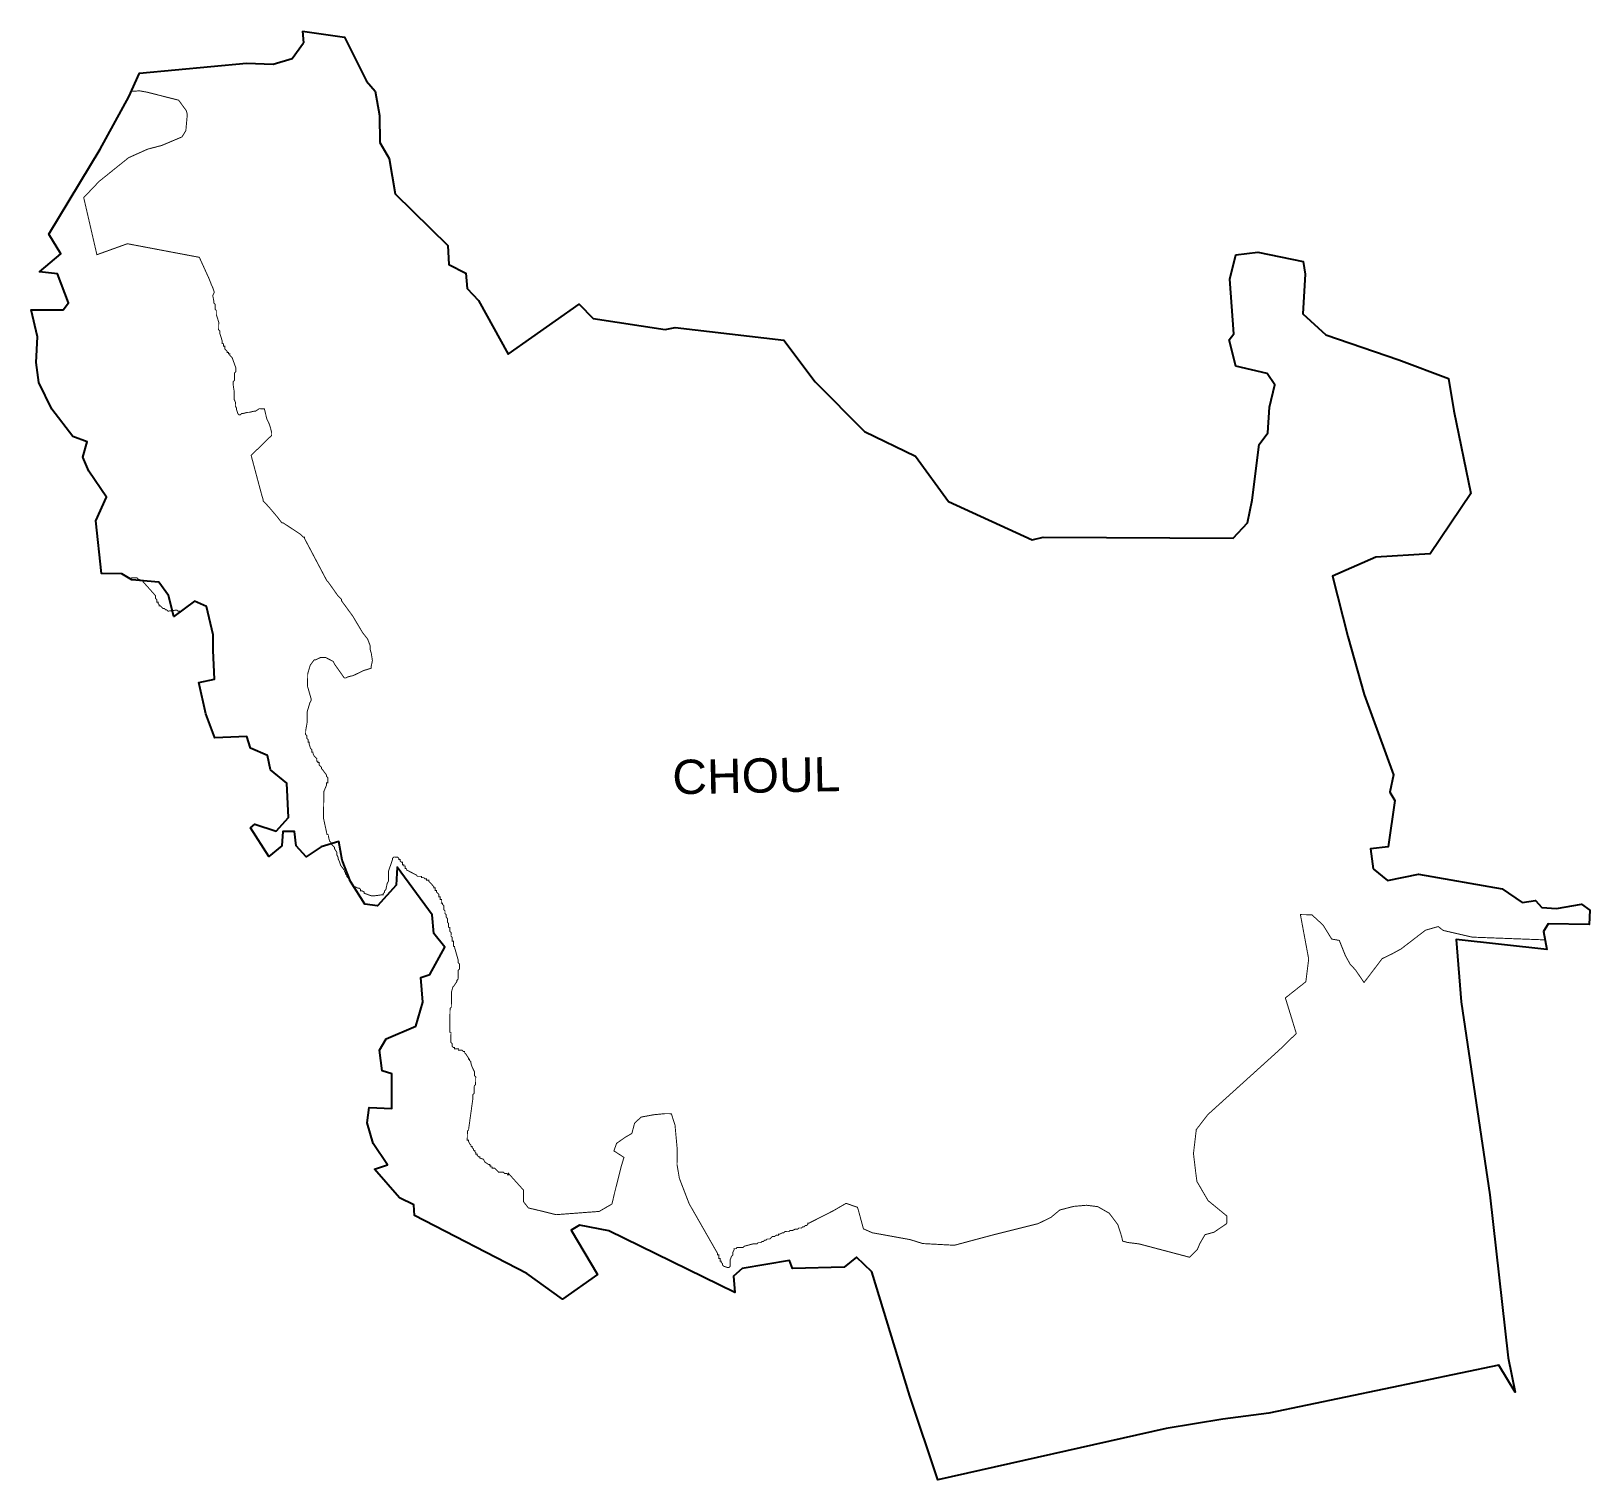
# Model space of a CAD drawing. Header units: metres. Extents: x 280246 to 285181, y 2051855 to 2056443.
import ezdxf

# ---------------------------------------------------------------- set-up
doc = ezdxf.new("R2010")
doc.units = ezdxf.units.M
for name, color, linetype in [('HAZARDS LINE', 1, 'Continuous'), ('village', 3, 'Continuous'), ('VILLAGE NAME', 250, 'Continuous')]:
    doc.layers.add(name, color=color, linetype=linetype)
doc.styles.get("Standard").update_dxf_attribs({"font": 'simplex.shx'})

msp = doc.modelspace()

# ---------------------------------------------------------------- linework, layer by layer
at = {"color": 3, "flags": 128}
msp.add_lwpolyline([(281105.4, 2056443.3), (281108.7, 2056406.5)], dxfattribs=at)
at = {"layer": 'HAZARDS LINE', "lineweight": 0}
msp.add_lwpolyline([(285039.3, 2053564.9, 3, 3, 0), (284808.4, 2053573.6, 3, 3, 0), (284716.6, 2053594.8, 3, 3, 0), (284700.7, 2053607.1, 3, 3, 0), (284660.5, 2053595.6, 3, 3, 0), (284583.6, 2053536.5, 3, 3, 0), (284555.3, 2053520.9, 3, 3, 0), (284523.1, 2053505.3, 3, 3, 0), (284466, 2053429.9, 3, 3, 0), (284438.5, 2053470.3, 3, 3, 0), (284422.7, 2053486.6, 3, 3, 0), (284407, 2053514.8, 3, 3, 0), (284387.6, 2053563.2, 3, 3, 0), (284363.6, 2053567.5, 3, 3, 0), (284336.2, 2053611.9, 3, 3, 0), (284300.6, 2053644.5, 3, 3, 0), (284264.5, 2053644.9, 3, 3, 0), (284290.7, 2053504.3, 3, 3, 0), (284281.7, 2053432.3, 3, 3, 0), (284216.9, 2053381.1, 3, 3, 0), (284251.5, 2053268.4, 3, 3, 0), (284235.2, 2053252.6, 3, 3, 0), (284198.7, 2053217.1, 3, 3, 0), (283971.6, 2053011.7, 3, 3, 0), (283934.9, 2052964.1, 3, 3, 0), (283925.9, 2052888.1, 3, 3, 0), (283933.1, 2052827.9, 3, 3, 0), (283936.8, 2052799.8, 3, 3, 0), (283972, 2052739.2, 3, 3, 0), (284031.5, 2052690.4, 3, 3, 0), (284031.1, 2052666.3, 3, 3, 0), (283990.7, 2052638.8, 3, 3, 0), (283962.6, 2052631.2, 3, 3, 0), (283946.2, 2052603.3, 3, 3, 0), (283937.9, 2052583.4, 3, 3, 0), (283913.5, 2052559.7, 3, 3, 0), (283753.8, 2052601.9, 3, 3, 0), (283717.8, 2052606.4, 3, 3, 0), (283701.9, 2052610.6, 3, 3, 0), (283698.1, 2052626.7, 3, 3, 0), (283686.5, 2052662.9, 3, 3, 0), (283659, 2052699.3, 3, 3, 0), (283623.2, 2052719.8, 3, 3, 0), (283587.2, 2052724.3, 3, 3, 0), (283547.1, 2052720.8, 3, 3, 0), (283502.9, 2052709.4, 3, 3, 0), (283474.5, 2052685.7, 3, 3, 0), (283434.2, 2052666.2, 3, 3, 0), (283297.5, 2052632, 3, 3, 0), (283168.8, 2052597.6, 3, 3, 0), (283068.8, 2052603, 3, 3, 0), (283028.9, 2052615.5, 3, 3, 0), (282909, 2052637.2, 3, 3, 0), (282881.1, 2052649.6, 3, 3, 0), (282873.4, 2052677.7, 3, 3, 0), (282865.8, 2052705.9, 3, 3, 0), (282862, 2052717.9, 3, 3, 0), (282826.1, 2052730.4, 3, 3, 0), (282785.7, 2052706.9, 3, 3, 0), (282709, 2052667.9, 3, 3, 0), (282705, 2052667.9, 3, 3, 0), (282705, 2052663.9, 3, 3, 0), (282700.9, 2052660, 3, 3, 0), (282696.9, 2052660, 3, 3, 0), (282692.9, 2052656.1, 3, 3, 0), (282688.9, 2052656.1, 3, 3, 0), (282684.8, 2052652.2, 3, 3, 0), (282676.8, 2052652.3, 3, 3, 0), (282672.7, 2052648.3, 3, 3, 0), (282664.7, 2052648.4, 3, 3, 0), (282656.7, 2052644.5, 3, 3, 0), (282648.6, 2052644.6, 3, 3, 0), (282644.6, 2052640.7, 3, 3, 0), (282632.6, 2052640.8, 3, 3, 0), (282628.5, 2052636.9, 3, 3, 0), (282624.5, 2052636.9, 3, 3, 0), (282616.4, 2052633, 3, 3, 0), (282612.4, 2052633.1, 3, 3, 0), (282612.4, 2052629.1, 3, 3, 0), (282604.4, 2052629.2, 3, 3, 0), (282600.3, 2052625.2, 3, 3, 0), (282592.3, 2052625.3, 3, 3, 0), (282588.2, 2052621.4, 3, 3, 0), (282584.2, 2052617.4, 3, 3, 0), (282576.2, 2052617.5, 3, 3, 0), (282572.1, 2052613.6, 3, 3, 0), (282568.1, 2052613.6, 3, 3, 0), (282564, 2052609.7, 3, 3, 0), (282560, 2052609.7, 3, 3, 0), (282556, 2052605.8, 3, 3, 0), (282548, 2052605.9, 3, 3, 0), (282543.9, 2052601.9, 3, 3, 0), (282531.9, 2052602.1, 3, 3, 0), (282503.7, 2052594.5, 3, 3, 0), (282499.7, 2052590.5, 3, 3, 0), (282479.7, 2052590.8, 3, 3, 0), (282479.6, 2052586.8, 3, 3, 0), (282471.6, 2052586.9, 3, 3, 0), (282471.5, 2052582.9, 3, 3, 0), (282467.4, 2052574.9, 3, 3, 0), (282467.3, 2052566.9, 3, 3, 0), (282463.3, 2052562.9, 3, 3, 0), (282459.1, 2052551, 3, 3, 0), (282458.8, 2052530.9, 3, 3, 0), (282454.8, 2052527, 3, 3, 0), (282450.8, 2052527, 3, 3, 0), (282438.8, 2052531.2, 3, 3, 0), (282434.8, 2052535.3, 3, 3, 0), (282434.9, 2052539.3, 3, 3, 0), (282430.9, 2052543.3, 3, 3, 0), (282431, 2052547.3, 3, 3, 0), (282427, 2052547.4, 3, 3, 0), (282427.1, 2052555.4, 3, 3, 0), (282423.1, 2052555.5, 3, 3, 0), (282423.3, 2052567.5, 3, 3, 0), (282419.3, 2052567.5, 3, 3, 0), (282419.3, 2052571.5, 3, 3, 0), (282329.3, 2052729, 3, 3, 0), (282298.3, 2052809.6, 3, 3, 0), (282290.8, 2052853.7, 3, 3, 0), (282291.5, 2052901.8, 3, 3, 0), (282284.5, 2052978, 3, 3, 0), (282272.9, 2053014.3, 3, 3, 0), (282252.9, 2053014.5, 3, 3, 0), (282216.8, 2053011, 3, 3, 0), (282176.7, 2053003.5, 3, 3, 0), (282156.4, 2052983.8, 3, 3, 0), (282147.9, 2052951.8, 3, 3, 0), (282127.7, 2052940.1, 3, 3, 0), (282099.4, 2052920.4, 3, 3, 0), (282091.1, 2052896.5, 3, 3, 0), (282122.9, 2052876, 3, 3, 0), (282114.5, 2052848.1, 3, 3, 0), (282093.3, 2052764.2, 3, 3, 0), (282084.9, 2052728.3, 3, 3, 0), (282044.5, 2052704.8, 3, 3, 0), (281908.1, 2052694.5, 3, 3, 0), (281856.2, 2052707.3, 3, 3, 0), (281820.3, 2052715.8, 3, 3, 0), (281804.5, 2052736, 3, 3, 0), (281805, 2052772.1, 3, 3, 0), (281757.6, 2052824.8, 3, 3, 0), (281757.6, 2052820.8, 3, 3, 0), (281753.6, 2052820.8, 3, 3, 0), (281753.6, 2052824.8, 3, 3, 0), (281745.6, 2052824.9, 3, 3, 0), (281741.6, 2052829, 3, 3, 0), (281725.6, 2052829.2, 3, 3, 0), (281717.7, 2052837.3, 3, 3, 0), (281713.8, 2052841.4, 3, 3, 0), (281705.7, 2052841.5, 3, 3, 0), (281705.8, 2052845.5, 3, 3, 0), (281701.8, 2052845.6, 3, 3, 0), (281701.8, 2052849.6, 3, 3, 0), (281697.8, 2052849.6, 3, 3, 0), (281697.9, 2052853.6, 3, 3, 0), (281693.9, 2052853.7, 3, 3, 0), (281682, 2052861.8, 3, 3, 0), (281678.1, 2052869.9, 3, 3, 0), (281666.1, 2052874.1, 3, 3, 0), (281666.2, 2052878.1, 3, 3, 0), (281662.2, 2052878.1, 3, 3, 0), (281658.2, 2052882.2, 3, 3, 0), (281658.3, 2052886.2, 3, 3, 0), (281654.3, 2052886.3, 3, 3, 0), (281654.3, 2052890.3, 3, 3, 0), (281650.4, 2052894.3, 3, 3, 0), (281650.4, 2052898.3, 3, 3, 0), (281646.4, 2052898.4, 3, 3, 0), (281646.5, 2052902.4, 3, 3, 0), (281642.5, 2052906.4, 3, 3, 0), (281642.6, 2052910.5, 3, 3, 0), (281638.6, 2052910.5, 3, 3, 0), (281638.6, 2052914.5, 3, 3, 0), (281634.7, 2052918.6, 3, 3, 0), (281630.8, 2052926.6, 3, 3, 0), (281630.8, 2052930.6, 3, 3, 0), (281626.8, 2052930.7, 3, 3, 0), (281627.2, 2052958.7, 3, 3, 0), (281631.2, 2052962.7, 3, 3, 0), (281631.3, 2052966.7, 3, 3, 0), (281644.6, 2053062.7, 3, 3, 0), (281644.7, 2053074.7, 3, 3, 0), (281648.8, 2053078.7, 3, 3, 0), (281649.1, 2053102.7, 3, 3, 0), (281653.2, 2053106.7, 3, 3, 0), (281653.5, 2053130.7, 3, 3, 0), (281649.6, 2053134.8, 3, 3, 0), (281649.7, 2053146.8, 3, 3, 0), (281645.8, 2053154.8, 3, 3, 0), (281641.9, 2053162.9, 3, 3, 0), (281638.1, 2053175, 3, 3, 0), (281638.1, 2053179, 3, 3, 0), (281634.2, 2053183, 3, 3, 0), (281634.2, 2053187, 3, 3, 0), (281630.2, 2053187.1, 3, 3, 0), (281630.3, 2053191.1, 3, 3, 0), (281622.4, 2053203.2, 3, 3, 0), (281618.5, 2053207.3, 3, 3, 0), (281618.5, 2053211.3, 3, 3, 0), (281614.5, 2053211.4, 3, 3, 0), (281610.6, 2053215.4, 3, 3, 0), (281598.5, 2053215.6, 3, 3, 0), (281598.6, 2053219.6, 3, 3, 0), (281586.6, 2053219.7, 3, 3, 0), (281586.6, 2053223.7, 3, 3, 0), (281582.6, 2053223.8, 3, 3, 0), (281578.7, 2053227.9, 3, 3, 0), (281578.8, 2053235.9, 3, 3, 0), (281574.8, 2053239.9, 3, 3, 0), (281575.3, 2053272, 3, 3, 0), (281571.2, 2053272, 3, 3, 0), (281572.3, 2053348.2, 3, 3, 0), (281576.3, 2053352.1, 3, 3, 0), (281577, 2053400.2, 3, 3, 0), (281581.2, 2053416.2, 3, 3, 0), (281585.2, 2053420.1, 3, 3, 0), (281593.4, 2053432, 3, 3, 0), (281593.5, 2053436, 3, 3, 0), (281597.5, 2053440, 3, 3, 0), (281597.9, 2053468, 3, 3, 0), (281602, 2053472, 3, 3, 0), (281602.2, 2053488, 3, 3, 0), (281598.2, 2053492.1, 3, 3, 0), (281598.3, 2053500.1, 3, 3, 0), (281586.8, 2053540.3, 3, 3, 0), (281586.9, 2053544.3, 3, 3, 0), (281582.9, 2053544.4, 3, 3, 0), (281583.1, 2053560.4, 3, 3, 0), (281579.1, 2053560.4, 3, 3, 0), (281579.3, 2053572.5, 3, 3, 0), (281575.3, 2053576.5, 3, 3, 0), (281575.5, 2053588.5, 3, 3, 0), (281571.5, 2053592.6, 3, 3, 0), (281571.7, 2053604.6, 3, 3, 0), (281567.7, 2053604.7, 3, 3, 0), (281567.8, 2053616.7, 3, 3, 0), (281563.9, 2053620.7, 3, 3, 0), (281564, 2053632.8, 3, 3, 0), (281560.1, 2053636.8, 3, 3, 0), (281560.2, 2053644.8, 3, 3, 0), (281556.2, 2053648.9, 3, 3, 0), (281556.3, 2053656.9, 3, 3, 0), (281552.4, 2053661, 3, 3, 0), (281552.5, 2053673, 3, 3, 0), (281548.6, 2053677, 3, 3, 0), (281548.6, 2053681.1, 3, 3, 0), (281544.6, 2053681.1, 3, 3, 0), (281544.8, 2053693.1, 3, 3, 0), (281540.8, 2053693.2, 3, 3, 0), (281540.9, 2053701.2, 3, 3, 0), (281536.9, 2053701.2, 3, 3, 0), (281537, 2053709.3, 3, 3, 0), (281533, 2053713.3, 3, 3, 0), (281529.1, 2053717.4, 3, 3, 0), (281529.1, 2053721.4, 3, 3, 0), (281525.1, 2053721.4, 3, 3, 0), (281525.2, 2053729.4, 3, 3, 0), (281521.2, 2053729.5, 3, 3, 0), (281521.3, 2053733.5, 3, 3, 0), (281517.3, 2053737.6, 3, 3, 0), (281513.4, 2053741.6, 3, 3, 0), (281509.4, 2053745.7, 3, 3, 0), (281505.5, 2053749.7, 3, 3, 0), (281505.5, 2053753.8, 3, 3, 0), (281497.5, 2053753.9, 3, 3, 0), (281497.6, 2053757.9, 3, 3, 0), (281493.6, 2053757.9, 3, 3, 0), (281489.6, 2053762, 3, 3, 0), (281481.6, 2053762.1, 3, 3, 0), (281481.7, 2053766.1, 3, 3, 0), (281469.6, 2053766.2, 3, 3, 0), (281465.7, 2053770.3, 3, 3, 0), (281433.9, 2053786.8, 3, 3, 0), (281433.9, 2053790.8, 3, 3, 0), (281429.9, 2053790.8, 3, 3, 0), (281430, 2053798.8, 3, 3, 0), (281426, 2053798.9, 3, 3, 0), (281426.1, 2053802.9, 3, 3, 0), (281422.1, 2053802.9, 3, 3, 0), (281422.2, 2053811, 3, 3, 0), (281418.2, 2053811, 3, 3, 0), (281414.2, 2053815.1, 3, 3, 0), (281414.3, 2053819.1, 3, 3, 0), (281410.3, 2053819.1, 3, 3, 0), (281410.3, 2053823.1, 3, 3, 0), (281406.4, 2053827.2, 3, 3, 0), (281394.3, 2053827.4, 3, 3, 0), (281390.3, 2053823.4, 3, 3, 0), (281390.2, 2053819.4, 3, 3, 0), (281377.7, 2053783.5, 3, 3, 0), (281377.3, 2053751.4, 3, 3, 0), (281373.2, 2053743.5, 3, 3, 0), (281368.9, 2053723.5, 3, 3, 0), (281364.9, 2053719.6, 3, 3, 0), (281364.8, 2053715.6, 3, 3, 0), (281360.7, 2053711.6, 3, 3, 0), (281360.7, 2053707.6, 3, 3, 0), (281356.7, 2053707.6, 3, 3, 0), (281328.6, 2053704, 3, 3, 0), (281324.6, 2053704.1, 3, 3, 0), (281300.7, 2053712.4, 3, 3, 0), (281300.7, 2053716.4, 3, 3, 0), (281292.8, 2053720.5, 3, 3, 0), (281288.8, 2053720.6, 3, 3, 0), (281288.8, 2053724.6, 3, 3, 0), (281284.9, 2053728.6, 3, 3, 0), (281280.8, 2053728.7, 3, 3, 0), (281272.9, 2053732.8, 3, 3, 0), (281268.9, 2053732.9, 3, 3, 0), (281264.9, 2053736.9, 3, 3, 0), (281261, 2053741, 3, 3, 0), (281261, 2053745, 3, 3, 0), (281257.1, 2053749, 3, 3, 0), (281257.1, 2053753, 3, 3, 0), (281253.1, 2053753.1, 3, 3, 0), (281253.2, 2053757.1, 3, 3, 0), (281249.2, 2053761.2, 3, 3, 0), (281245.3, 2053765.2, 3, 3, 0), (281245.3, 2053769.2, 3, 3, 0), (281241.4, 2053773.3, 3, 3, 0), (281241.4, 2053777.3, 3, 3, 0), (281237.5, 2053781.4, 3, 3, 0), (281237.5, 2053785.4, 3, 3, 0), (281225.7, 2053801.5, 3, 3, 0), (281221.9, 2053813.6, 3, 3, 0), (281218, 2053821.7, 3, 3, 0), (281218, 2053825.7, 3, 3, 0), (281214.1, 2053833.8, 3, 3, 0), (281214.2, 2053841.8, 3, 3, 0), (281206.4, 2053853.9, 3, 3, 0), (281206.4, 2053857.9, 3, 3, 0), (281198.5, 2053866, 3, 3, 0), (281194.6, 2053874.1, 3, 3, 0), (281190.7, 2053878.1, 3, 3, 0), (281186.9, 2053894.2, 3, 3, 0), (281186.9, 2053898.2, 3, 3, 0), (281182.9, 2053898.3, 3, 3, 0), (281171.6, 2053950.5, 3, 3, 0), (281172.7, 2054034.7, 3, 3, 0), (281181, 2054054.6, 3, 3, 0), (281181.1, 2054062.6, 3, 3, 0), (281185.1, 2054062.5, 3, 3, 0), (281185.3, 2054078.6, 3, 3, 0), (281181.4, 2054082.6, 3, 3, 0), (281181.4, 2054086.6, 3, 3, 0), (281169.6, 2054102.8, 3, 3, 0), (281165.7, 2054106.9, 3, 3, 0), (281165.7, 2054110.9, 3, 3, 0), (281161.8, 2054114.9, 3, 3, 0), (281157.8, 2054119, 3, 3, 0), (281157.9, 2054127, 3, 3, 0), (281153.9, 2054127.1, 3, 3, 0), (281154, 2054131.1, 3, 3, 0), (281150, 2054131.1, 3, 3, 0), (281150.1, 2054139.1, 3, 3, 0), (281142.2, 2054147.3, 3, 3, 0), (281138.3, 2054155.3, 3, 3, 0), (281138.3, 2054159.3, 3, 3, 0), (281134.3, 2054159.4, 3, 3, 0), (281134.4, 2054167.4, 3, 3, 0), (281130.5, 2054171.5, 3, 3, 0), (281126.6, 2054183.5, 3, 3, 0), (281126.7, 2054191.5, 3, 3, 0), (281122.7, 2054191.6, 3, 3, 0), (281122.8, 2054199.6, 3, 3, 0), (281118.9, 2054203.7, 3, 3, 0), (281119, 2054211.7, 3, 3, 0), (281115, 2054215.7, 3, 3, 0), (281115.2, 2054227.8, 3, 3, 0), (281119.5, 2054251.7, 3, 3, 0), (281120, 2054287.8, 3, 3, 0), (281128.4, 2054315.7, 3, 3, 0), (281132.5, 2054323.7, 3, 3, 0), (281132.6, 2054327.7, 3, 3, 0), (281121.1, 2054367.9, 3, 3, 0), (281121.6, 2054408, 3, 3, 0), (281130, 2054435.9, 3, 3, 0), (281142.2, 2054451.8, 3, 3, 0), (281146.2, 2054451.7, 3, 3, 0), (281162.4, 2054459.5, 3, 3, 0), (281178.4, 2054459.3, 3, 3, 0), (281186.3, 2054455.2, 3, 3, 0), (281202.3, 2054447, 3, 3, 0), (281206.2, 2054438.9, 3, 3, 0), (281237.6, 2054394.4, 3, 3, 0), (281241.6, 2054394.4, 3, 3, 0), (281249.7, 2054398.3, 3, 3, 0), (281265.8, 2054402.1, 3, 3, 0), (281290, 2054413.8, 3, 3, 0), (281298, 2054417.7, 3, 3, 0), (281322.2, 2054425.4, 3, 3, 0), (281322.2, 2054429.4, 3, 3, 0), (281326.5, 2054449.3, 3, 3, 0), (281322.8, 2054473.4, 3, 3, 0), (281319, 2054485.5, 3, 3, 0), (281319.1, 2054497.5, 3, 3, 0), (281311.4, 2054517.7, 3, 3, 0), (281295.6, 2054537.9, 3, 3, 0), (281264.3, 2054590.4, 3, 3, 0), (281228.8, 2054639, 3, 3, 0), (281228.9, 2054643, 3, 3, 0), (281224.9, 2054647, 3, 3, 0), (281217, 2054655.2, 3, 3, 0), (281185.6, 2054699.7, 3, 3, 0), (281181.6, 2054703.7, 3, 3, 0), (281111.3, 2054836.9, 3, 3, 0), (281111.3, 2054840.9, 3, 3, 0), (281107.3, 2054840.9, 3, 3, 0), (281103.4, 2054845, 3, 3, 0), (281099.4, 2054849.1, 3, 3, 0), (281043.8, 2054885.9, 3, 3, 0), (281039.8, 2054885.9, 3, 3, 0), (281024.1, 2054906.2, 3, 3, 0), (280996.5, 2054938.6, 3, 3, 0), (280980.6, 2054954.8, 3, 3, 0), (280980.7, 2054958.8, 3, 3, 0), (280976.9, 2054970.9, 3, 3, 0), (280942.5, 2055099.6, 3, 3, 0), (281007.4, 2055162.8, 3, 3, 0), (281007.6, 2055170.8, 3, 3, 0), (281003.8, 2055186.9, 3, 3, 0), (280999.9, 2055199, 3, 3, 0), (280992.1, 2055215.1, 3, 3, 0), (280988.3, 2055231.2, 3, 3, 0), (280984.5, 2055247.3, 3, 3, 0), (280968.5, 2055247.5, 3, 3, 0), (280956.4, 2055239.6, 3, 3, 0), (280952.4, 2055239.7, 3, 3, 0), (280936.3, 2055235.9, 3, 3, 0), (280932.3, 2055236, 3, 3, 0), (280916.2, 2055232.2, 3, 3, 0), (280912.2, 2055232.2, 3, 3, 0), (280908.2, 2055228.3, 3, 3, 0), (280904.2, 2055228.3, 3, 3, 0), (280900.2, 2055232.4, 3, 3, 0), (280896.4, 2055244.5, 3, 3, 0), (280896.4, 2055248.5, 3, 3, 0), (280892.5, 2055256.5, 3, 3, 0), (280892.7, 2055268.5, 3, 3, 0), (280888.8, 2055276.6, 3, 3, 0), (280889.1, 2055300.6, 3, 3, 0), (280885.4, 2055324.7, 3, 3, 0), (280885.5, 2055332.8, 3, 3, 0), (280889.6, 2055336.7, 3, 3, 0), (280889.9, 2055360.7, 3, 3, 0), (280893.9, 2055364.7, 3, 3, 0), (280894.1, 2055376.7, 3, 3, 0), (280882.5, 2055408.9, 3, 3, 0), (280874.6, 2055417, 3, 3, 0), (280874.7, 2055421.1, 3, 3, 0), (280870.7, 2055421.1, 3, 3, 0), (280870.7, 2055425.1, 3, 3, 0), (280866.7, 2055425.2, 3, 3, 0), (280866.8, 2055429.2, 3, 3, 0), (280862.8, 2055433.2, 3, 3, 0), (280858.9, 2055437.3, 3, 3, 0), (280859, 2055445.3, 3, 3, 0), (280855, 2055445.4, 3, 3, 0), (280855.1, 2055453.4, 3, 3, 0), (280851.1, 2055453.4, 3, 3, 0), (280851.2, 2055461.4, 3, 3, 0), (280843.5, 2055485.6, 3, 3, 0), (280843.6, 2055493.6, 3, 3, 0), (280839.6, 2055497.7, 3, 3, 0), (280839.9, 2055521.7, 3, 3, 0), (280832.3, 2055545.8, 3, 3, 0), (280832.4, 2055557.9, 3, 3, 0), (280828.5, 2055561.9, 3, 3, 0), (280828.7, 2055577.9, 3, 3, 0), (280824.7, 2055582, 3, 3, 0), (280824.8, 2055586, 3, 3, 0), (280821, 2055606.1, 3, 3, 0), (280825.1, 2055614, 3, 3, 0), (280825.2, 2055618.1, 3, 3, 0), (280821.4, 2055630.1, 3, 3, 0), (280817.5, 2055638.2, 3, 3, 0), (280809.7, 2055658.3, 3, 3, 0), (280778.6, 2055726.9, 3, 3, 0), (280550.8, 2055770, 3, 3, 0), (280454.2, 2055735.2, 3, 3, 0), (280412.5, 2055916.1, 3, 3, 0), (280461.3, 2055967.5, 3, 3, 0), (280554.4, 2056042.4, 3, 3, 0), (280614.9, 2056069.6, 3, 3, 0), (280659.1, 2056081.1, 3, 3, 0), (280723.5, 2056108.3, 3, 3, 0), (280735.8, 2056128.1, 3, 3, 0), (280740.5, 2056180.2, 3, 3, 0), (280736.7, 2056192.2, 3, 3, 0), (280713.1, 2056224.6, 3, 3, 0), (280613.3, 2056250, 3, 3, 0), (280589.3, 2056254.3, 3, 3, 0), (280562.8, 2056252.6, 3, 3, 0)], format="xyseb", dxfattribs=at)
at = {"layer": 'HAZARDS LINE', "lineweight": 0, "const_width": 3}
msp.add_lwpolyline([(280555.9, 2054710.4), (280568.8, 2054711.9), (280580.8, 2054711.7), (280584.7, 2054707.6), (280596.7, 2054703.5), (280640.1, 2054654.8), (280640, 2054646.8), (280644, 2054642.7), (280643.9, 2054634.7), (280647.9, 2054634.7), (280647.8, 2054630.7), (280651.8, 2054626.6), (280651.7, 2054622.6), (280655.7, 2054622.6), (280659.7, 2054618.5), (280663.6, 2054614.4), (280667.6, 2054614.4), (280671.6, 2054610.3), (280675.6, 2054610.3), (280679.5, 2054606.2), (280707.6, 2054609.8), (280711.6, 2054605.8), (280720, 2054605.7)], dxfattribs=at)
at = {"layer": 'village', "color": 3, "true_color": 0x00ff00}
for points in [[(281105.4, 2056443.3, 0), (281238.2, 2056424.8, 0), (281308.2, 2056284.8, 0), (281334.7, 2056253.1, 0), (281348.6, 2056175.7, 0), (281349.9, 2056090.8, 0), (281379.9, 2056039.7, 0), (281398.5, 2055928.5, 0), (281565.3, 2055764.9, 0), (281568.1, 2055704, 0), (281622.1, 2055676.4, 0), (281626, 2055628.5, 0), (281662.2, 2055590.6, 0), (281756.1, 2055420.4, 0), (281980.9, 2055578.1, 0), (282025.1, 2055533, 0), (282253.7, 2055497.9, 0), (282284.9, 2055504.3, 0), (282628.6, 2055465, 0), (282728.7, 2055332.7, 0), (282884.7, 2055175.4, 0), (283045.7, 2055097.5, 0), (283150.4, 2054953.4, 0), (283415.2, 2054832.3, 0), (283449.8, 2054840.2, 0), (284052, 2054837.6, 0), (284096.5, 2054885.9, 0), (284112.2, 2054957.7, 0), (284133.9, 2055133.7, 0), (284160.9, 2055171, 0), (284166.8, 2055252.8, 0), (284183.6, 2055323.4, 0), (284158.9, 2055358.7, 0), (284060.4, 2055381.7, 0), (284038.8, 2055465.9, 0), (284053.3, 2055485, 0), (284040.9, 2055657.6, 0), (284060.3, 2055735.1, 0), (284129.6, 2055743.7, 0), (284273, 2055713.3, 0), (284279.2, 2055673.1, 0), (284271.9, 2055547.6, 0), (284344.6, 2055481.2, 0), (284576.3, 2055402.6, 0), (284733.1, 2055342.6, 0), (284750.5, 2055240.6, 0), (284803.7, 2054978.6, 0), (284675.1, 2054788.2, 0), (284503.5, 2054777.3, 0), (284365.8, 2054717.2, 0), (284414.2, 2054525.9, 0), (284466.7, 2054341.8, 0), (284558.7, 2054087.4, 0), (284548.1, 2054032.9, 0), (284563.2, 2054005.9, 0), (284542.4, 2053860.1, 0), (284486.1, 2053853, 0), (284495.2, 2053789.9, 0)], [(284495.2, 2053789.9, 0), (284540.7, 2053752.7, 0), (284638.2, 2053773.4, 0), (284903.3, 2053726.7, 0), (284967, 2053682.8, 0), (285008.6, 2053689.9, 0), (285029.3, 2053667.5, 0), (285075, 2053664.3, 0), (285154.2, 2053678.4, 0), (285180.8, 2053659.2, 0), (285178.5, 2053614, 0), (285048.9, 2053615.9, 0), (285034.3, 2053591.4, 0), (285045, 2053534.9, 0), (284757.4, 2053566.2, 0), (284773.6, 2053368.3, 0), (284864.5, 2052756.9, 0), (284922.7, 2052241.3, 0), (284944.6, 2052132.2, 0), (284892.7, 2052217.5, 0), (284164.6, 2052065.7, 0), (284018.9, 2052047.2, 0), (283839.1, 2052017.4, 0), (283116.5, 2051854.6, 0), (283027.8, 2052119.8, 0), (282907.6, 2052513, 0), (282858.9, 2052559.9, 0), (282819.8, 2052528.2, 0), (282656.2, 2052524, 0), (282647.2, 2052549.7, 0), (282496.9, 2052524.1, 0), (282470, 2052499.6, 0), (282473.5, 2052447.6, 0), (282074.6, 2052643.1, 0), (281981.8, 2052660.8, 0), (281956.2, 2052645.3, 0), (282038.7, 2052505.3, 0), (281928.6, 2052426.8, 0), (281815.6, 2052508.4, 0), (281459.7, 2052692.3, 0), (281457.7, 2052725.7, 0), (281412.6, 2052747.8, 0), (281332.7, 2052839, 0), (281374.5, 2052852.8, 0), (281328.8, 2052920.3, 0), (281309.5, 2052985.4, 0), (281316, 2053033.5, 0), (281388.4, 2053030.9, 0), (281388.2, 2053140.1, 0), (281357, 2053150.6, 0), (281348.6, 2053215.4, 0), (281370.4, 2053251.1, 0), (281463.5, 2053291.8, 0), (281486.6, 2053367.6, 0), (281480.2, 2053445.3, 0), (281508.1, 2053454.9, 0), (281556.1, 2053541.4, 0), (281521.2, 2053584.6, 0), (281515.7, 2053644.4, 0), (281404.5, 2053795.3, 0), (281401.8, 2053738.5, 0), (281342.2, 2053672.4, 0), (281302.8, 2053677.8, 0), (281257.3, 2053750.3, 0), (281230.8, 2053817.4, 0), (281220.6, 2053876.3, 0), (281164.2, 2053859.6, 0), (281116.5, 2053828, 0), (281085, 2053862.8, 0), (281079.6, 2053908.1, 0), (281042.8, 2053908, 0), (281039.7, 2053863.3, 0), (280998.3, 2053829.4, 0), (280940.2, 2053919.8, 0), (280954.2, 2053931.1, 0), (281021.4, 2053908.8, 0), (281060.3, 2053952.1, 0), (281055.8, 2054061.5, 0), (281003.6, 2054103.6, 0), (280994.4, 2054149, 0), (280941, 2054172.6, 0), (280928.5, 2054208.6, 0), (280828, 2054204.4, 0), (280798.7, 2054280.6, 0), (280777.2, 2054380.2, 0), (280827, 2054390.5, 0), (280822.7, 2054481.8, 0), (280822.6, 2054531.4, 0), (280801.4, 2054620.4, 0), (280763.3, 2054637.3, 0), (280698.2, 2054589.7, 0), (280681.2, 2054655.5, 0), (280650.6, 2054697.6, 0), (280565.2, 2054704.9, 0), (280533.1, 2054724.1, 0), (280468.4, 2054725.9, 0), (280451.3, 2054892, 0), (280484.7, 2054966.9, 0), (280428.7, 2055049.2, 0), (280410.1, 2055094.3, 0), (280423.5, 2055142.6, 0), (280378, 2055159.9, 0), (280311.2, 2055246.3, 0), (280269.9, 2055330.9, 0), (280261.6, 2055393.7, 0), (280266.2, 2055474.8, 0), (280246.1, 2055560.7, 0), (280347.6, 2055561, 0), (280363.8, 2055583, 0), (280329.5, 2055675, 0), (280272.5, 2055680.9, 0), (280339.6, 2055737.7, 0), (280301.6, 2055800.1, 0), (280464.8, 2056069.8, 0), (280555, 2056235.8, 0), (280589.6, 2056310.3, 0), (280928.2, 2056341.8, 0), (281012.4, 2056338.3, 0), (281072.1, 2056356.5, 0), (281108.7, 2056406.5, 0)]]:
    msp.add_polyline3d(points, dxfattribs=at)

# ---------------------------------------------------------------- texts
at = {"layer": 'VILLAGE NAME', "insert": (282275, 2054134.7), "char_height": 108.748, "attachment_point": 1, "rotation": 1.1028}
msp.add_mtext_dynamic_manual_height_columns('{\\fArial|b0|i0|c0|p34;CHOUL}', width=726.929, gutter_width=543.7, heights=[0], dxfattribs=at)

doc.saveas('drawing.dxf')
